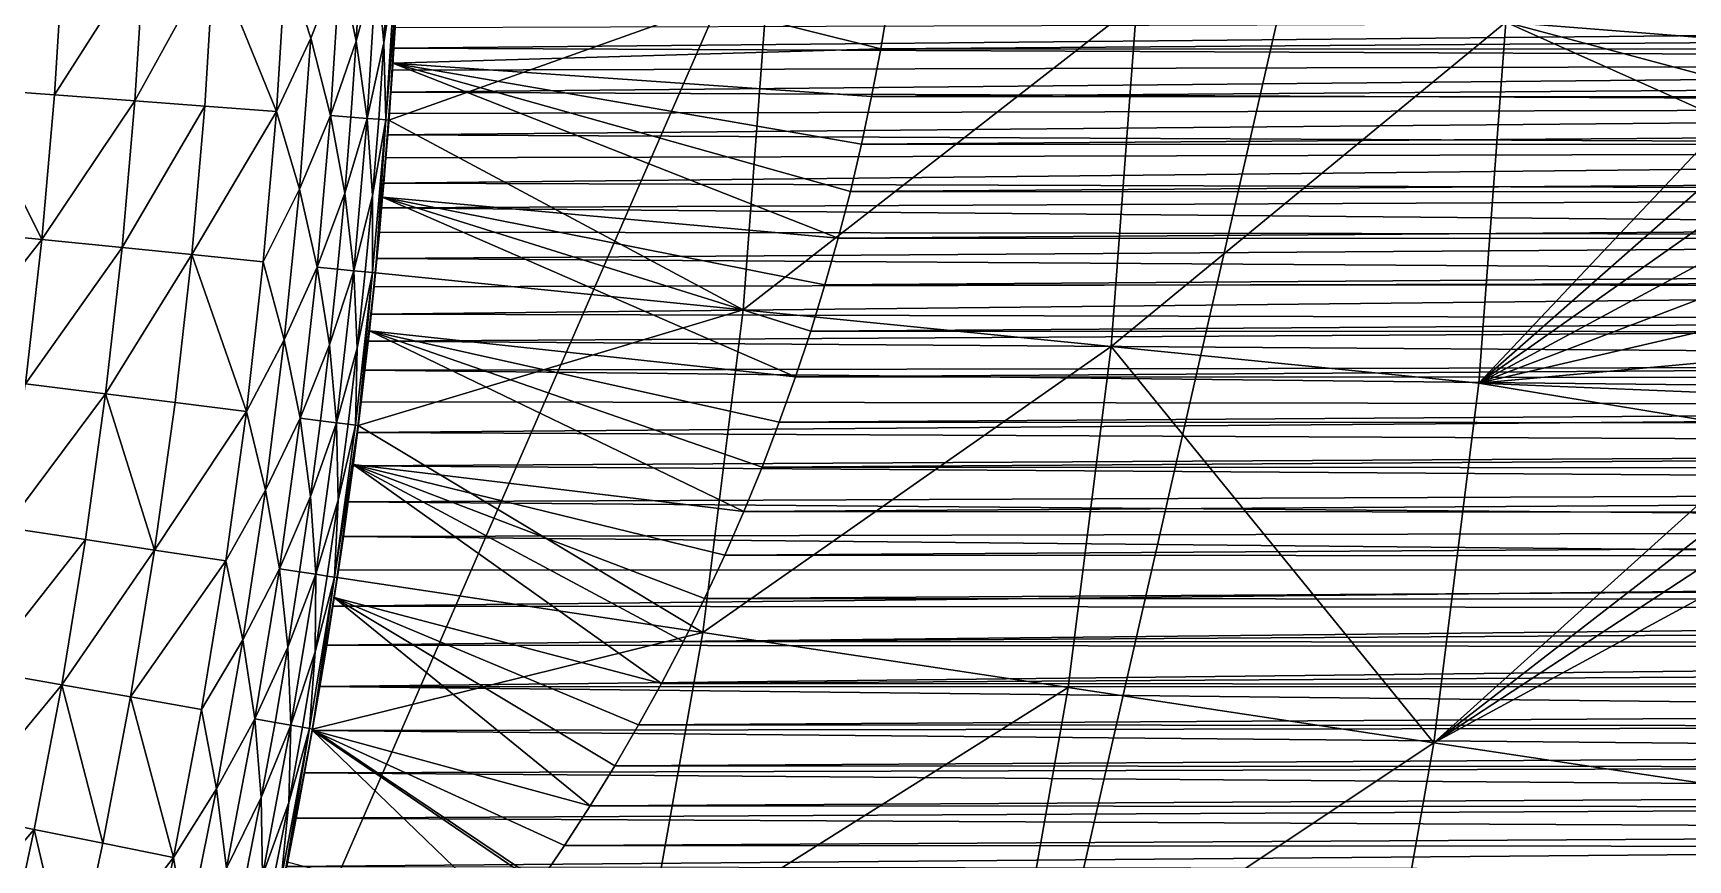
# Model space of a CAD drawing. Header units: millimetres. Extents: x -3250 to 5350, y -3250 to 3250.
# Drawn here: x 2349 to 3020, y -487 to -152 of the extents above; entities that cross this region are included whole.
import ezdxf

# ---------------------------------------------------------------- set-up
doc = ezdxf.new("R2010")
doc.units = ezdxf.units.MM
doc.header["$MEASUREMENT"] = 0
doc.layers.add('MESH_3D', color=2, linetype='CONTINUOUS')

msp = doc.modelspace()

# ---------------------------------------------------------------- linework, layer by layer
at = {"layer": 'MESH_3D'}
for points in [[(2150.48, 2436.79, 32500), (-2326.57, -2269.27, 32500), (3105.61, 957.95, 32500)], [(3105.61, 957.95, 32500), (-2326.57, -2269.27, 32500), (-1962.36, -2590.68, 32500)], [(3105.61, 957.95, 32500), (-1962.36, -2590.68, 32500), (-1625, -2814.58, 32500)], [(3105.61, 957.95, 32500), (-1625, -2814.58, 32500), (-723.19, -3168.52, 32500)], [(3105.61, 957.95, 32500), (-723.19, -3168.52, 32500), (1410.12, -2928.15, 32500)], [(3105.61, 957.95, 32500), (1410.12, -2928.15, 32500), (2382.42, -2210.56, 32500)], [(3105.61, 957.95, 32500), (2382.42, -2210.56, 32500), (3185.56, -643.97, 32500)], [(2497.62, -109.17, 935.64), (2494.64, -163.69, 937.22), (2496.89, -124.61)], [(2497.62, -109.17, 935.64), (2692.6, -157.88, 832.06), (2494.64, -163.69, 937.22)], [(2497.62, -109.17, 935.64), (2695.85, -138.36, 830.33), (2692.6, -157.88, 832.06)], [(2360.99, -117.83, -406.77), (2321.43, -173.97, -455.71), (2325.05, -116.04, -455.71)], [(2360.99, -117.83, -406.77), (2357.32, -176.66, -406.77), (2321.43, -173.97, -455.71)], [(2393.65, -119.46, -355.73), (2357.32, -176.66, -406.77), (2360.99, -117.83, -406.77)], [(2393.65, -119.46, -355.73), (2389.93, -179.1, -355.73), (2357.32, -176.66, -406.77)], [(2422.02, -120.88, -303.82), (2389.93, -179.1, -355.73), (2393.65, -119.46, -355.73)], [(2422.02, -120.88, -303.82), (2418.25, -181.22, -303.82), (2389.93, -179.1, -355.73)], [(2447.36, -183.4, -238.11), (2418.25, -181.22, -303.82), (2422.02, -120.88, -303.82)], [(2451.17, -122.33, -238.11), (2447.36, -183.4, -238.11), (2422.02, -120.88, -303.82)], [(2461.28, -153.62, -205.25), (2447.36, -183.4, -238.11), (2451.17, -122.33, -238.11)], [(2461.28, -153.62, -205.25), (2451.17, -122.33, -238.11), (2473.18, -123.43, -171.85)], [(2461.28, -153.62, -205.25), (2473.18, -123.43, -171.85), (2469.34, -185.05, -171.85)], [(2479.73, -154.77, -138.74), (2469.34, -185.05, -171.85), (2473.18, -123.43, -171.85)], [(2481.46, -123.84, -138.74), (2479.73, -154.77, -138.74), (2473.18, -123.43, -171.85)], [(2481.46, -123.84, -138.74), (2488.03, -124.17, -105.25), (2479.73, -154.77, -138.74)], [(2479.73, -154.77, -138.74), (2488.03, -124.17, -105.25), (2484.16, -186.16, -105.25)], [(2491.01, -155.47, -71.93), (2484.16, -186.16, -105.25), (2488.03, -124.17, -105.25)], [(2492.75, -124.41, -71.93), (2491.01, -155.47, -71.93), (2488.03, -124.17, -105.25)], [(2492.75, -124.41, -71.93), (2495.71, -124.56, -38.42), (2491.01, -155.47, -71.93)], [(2491.01, -155.47, -71.93), (2495.71, -124.56, -38.42), (2491.83, -186.74, -38.42)], [(2495.71, -124.56, -38.42), (2496.89, -124.61), (2491.83, -186.74, -38.42)], [(2491.83, -186.74, -38.42), (2496.89, -124.61), (2493.01, -186.83)], [(2496.89, -124.61), (2494.64, -163.69, 937.22), (2493.01, -186.83)], [(2496.89, -124.61, 24000), (2493.01, -186.83, 24000), (2495.03, -157.63, 3803.57)], [(2646.71, -132.09, 24200), (2493.01, -186.83, 24000), (2496.89, -124.61, 24000)], [(2496.89, -124.61, 24000), (2495.03, -157.63, 3803.57), (2495.53, -149.45, 3807.94)], [(2646.71, -132.09, 24200), (2636.83, -263.85, 24200), (2493.01, -186.83, 24000)], [(2796.52, -139.57, 24400), (2636.83, -263.85, 24200), (2646.71, -132.09, 24200)], [(2796.52, -139.57, 24400), (2786.09, -278.79, 24400), (2636.83, -263.85, 24200)], [(2692.6, -157.88, 832.06), (2695.85, -138.36, 830.33), (5245.76, -138.92, 5630.38)], [(2692.6, -157.88, 832.06), (5245.76, -138.92, 5630.38), (5242.48, -158.52, 5632.12)], [(2946.33, -147.05, 24600), (2786.09, -278.79, 24400), (2796.52, -139.57, 24400)], [(2946.33, -147.05, 24600), (3030.78, -137.08, 24711.83), (3032.3, -153.88, 24714.94)], [(2495.03, -157.63, 3803.57), (3766.86, -163.36, 6195.11), (3763.33, -145.43, 6195.99)], [(2495.53, -149.45, 3807.94), (2495.03, -157.63, 3803.57), (3763.33, -145.43, 6195.99)], [(2946.33, -147.05, 24600), (2935.34, -293.73, 24600), (2786.09, -278.79, 24400)], [(2946.33, -147.05, 24600), (3035.88, -187.1, 24722.19), (2935.34, -293.73, 24600)], [(2946.33, -147.05, 24600), (3032.3, -153.88, 24714.94), (3034, -170.55, 24718.39)], [(2946.33, -147.05, 24600), (3034, -170.55, 24718.39), (3035.88, -187.1, 24722.19)], [(2461.28, -153.62, -205.25), (2456.68, -214.93, -205.25), (2447.36, -183.4, -238.11)], [(2461.28, -153.62, -205.25), (2469.34, -185.05, -171.85), (2456.68, -214.93, -205.25)], [(2479.73, -154.77, -138.74), (2477.61, -185.67, -138.74), (2469.34, -185.05, -171.85)], [(2479.73, -154.77, -138.74), (2484.16, -186.16, -105.25), (2477.61, -185.67, -138.74)], [(2491.01, -155.47, -71.93), (2488.88, -186.52, -71.93), (2484.16, -186.16, -105.25)], [(2491.01, -155.47, -71.93), (2491.83, -186.74, -38.42), (2488.88, -186.52, -71.93)], [(2493.01, -186.83, 24000), (2494.44, -166.62, 3798.51), (2495.03, -157.63, 3803.57)], [(2495.03, -157.63, 3803.57), (2494.44, -166.62, 3798.51), (3766.86, -163.36, 6195.11)], [(2494.64, -163.69, 937.22), (2692.6, -157.88, 832.06), (2688.92, -177.3, 834.01)], [(2688.92, -177.3, 834.01), (2692.6, -157.88, 832.06), (5242.48, -158.52, 5632.12)], [(2688.92, -177.3, 834.01), (5242.48, -158.52, 5632.12), (5238.78, -178.02, 5634.09)], [(2494.64, -163.69, 937.22), (2490.47, -218.13, 939.44), (2493.01, -186.83)], [(2494.64, -163.69, 937.22), (2675.36, -234.87, 841.22), (2490.47, -218.13, 939.44)], [(2493.01, -186.83, 24000), (2493.83, -175.47, 3793.24), (2494.44, -166.62, 3798.51)], [(2493.83, -175.47, 3793.24), (3770.79, -181.21, 6194.13), (3766.86, -163.36, 6195.11)], [(2494.44, -166.62, 3798.51), (2493.83, -175.47, 3793.24), (3766.86, -163.36, 6195.11)], [(2494.64, -163.69, 937.22), (2688.92, -177.3, 834.01), (2684.82, -196.62, 836.19)], [(2494.64, -163.69, 937.22), (2684.82, -196.62, 836.19), (2680.3, -215.81, 838.59)], [(2494.64, -163.69, 937.22), (2680.3, -215.81, 838.59), (2675.36, -234.87, 841.22)], [(2352.18, -235.37, -406.77), (2316.37, -231.79, -455.71), (2321.43, -173.97, -455.71)], [(2357.32, -176.66, -406.77), (2352.18, -235.37, -406.77), (2321.43, -173.97, -455.71)], [(2389.93, -179.1, -355.73), (2352.18, -235.37, -406.77), (2357.32, -176.66, -406.77)], [(2389.93, -179.1, -355.73), (2384.72, -238.63, -355.73), (2352.18, -235.37, -406.77)], [(2418.25, -181.22, -303.82), (2384.72, -238.63, -355.73), (2389.93, -179.1, -355.73)], [(2418.25, -181.22, -303.82), (2412.98, -241.46, -303.82), (2384.72, -238.63, -355.73)], [(2447.36, -183.4, -238.11), (2412.98, -241.46, -303.82), (2418.25, -181.22, -303.82)], [(2492.55, -192.81, 3782.09), (3775.14, -198.97, 6193.05), (3770.79, -181.21, 6194.13)], [(2493.2, -184.21, 3787.76), (2492.55, -192.81, 3782.09), (3770.79, -181.21, 6194.13)], [(2493.01, -186.83, 24000), (2493.2, -184.21, 3787.76), (2493.83, -175.47, 3793.24)], [(2493.83, -175.47, 3793.24), (2493.2, -184.21, 3787.76), (3770.79, -181.21, 6194.13)], [(2684.82, -196.62, 836.19), (2688.92, -177.3, 834.01), (5238.78, -178.02, 5634.09)], [(2684.82, -196.62, 836.19), (5238.78, -178.02, 5634.09), (5234.65, -197.41, 5636.28)], [(2447.36, -183.4, -238.11), (2442.03, -244.36, -238.11), (2412.98, -241.46, -303.82)], [(2456.68, -214.93, -205.25), (2442.03, -244.36, -238.11), (2447.36, -183.4, -238.11)], [(2456.68, -214.93, -205.25), (2469.34, -185.05, -171.85), (2463.96, -246.56, -171.85)], [(2475.1, -216.54, -138.74), (2463.96, -246.56, -171.85), (2469.34, -185.05, -171.85)], [(2477.61, -185.67, -138.74), (2475.1, -216.54, -138.74), (2469.34, -185.05, -171.85)], [(2477.61, -185.67, -138.74), (2484.16, -186.16, -105.25), (2475.1, -216.54, -138.74)], [(2475.1, -216.54, -138.74), (2484.16, -186.16, -105.25), (2478.74, -248.04, -105.25)], [(2486.36, -217.53, -71.93), (2478.74, -248.04, -105.25), (2484.16, -186.16, -105.25)], [(2488.88, -186.52, -71.93), (2486.36, -217.53, -71.93), (2484.16, -186.16, -105.25)], [(2488.88, -186.52, -71.93), (2491.83, -186.74, -38.42), (2486.36, -217.53, -71.93)], [(2486.36, -217.53, -71.93), (2491.83, -186.74, -38.42), (2486.4, -248.8, -38.42)], [(2491.83, -186.74, -38.42), (2487.58, -248.92), (2486.4, -248.8, -38.42)], [(2491.83, -186.74, -38.42), (2493.01, -186.83), (2487.58, -248.92)], [(2493.01, -186.83), (2490.47, -218.13, 939.44), (2487.58, -248.92)], [(2493.01, -186.83, 24000), (2487.58, -248.92, 24000), (2490.08, -222.51, 3760.41)], [(2636.83, -263.85, 24200), (2487.58, -248.92, 24000), (2493.01, -186.83, 24000)], [(2493.01, -186.83, 24000), (2490.08, -222.51, 3760.41), (2490.96, -212.47, 3768.11)], [(2493.01, -186.83, 24000), (2490.96, -212.47, 3768.11), (2491.81, -202.21, 3775.58)], [(2493.01, -186.83, 24000), (2491.81, -202.21, 3775.58), (2492.55, -192.81, 3782.09)], [(2493.01, -186.83, 24000), (2492.55, -192.81, 3782.09), (2493.2, -184.21, 3787.76)], [(2935.34, -293.73, 24600), (3035.88, -187.1, 24722.19), (3037.93, -203.51, 24726.32)], [(2492.55, -192.81, 3782.09), (2491.81, -202.21, 3775.58), (3775.14, -198.97, 6193.05)], [(2490.96, -212.47, 3768.11), (3779.89, -216.62, 6191.86), (3775.14, -198.97, 6193.05)], [(2491.81, -202.21, 3775.58), (2490.96, -212.47, 3768.11), (3775.14, -198.97, 6193.05)], [(2680.3, -215.81, 838.59), (2684.82, -196.62, 836.19), (5234.65, -197.41, 5636.28)], [(2680.3, -215.81, 838.59), (5234.65, -197.41, 5636.28), (5230.09, -216.67, 5638.7)], [(2935.34, -293.73, 24600), (3037.93, -203.51, 24726.32), (3040.15, -219.77, 24730.78)], [(2490.96, -212.47, 3768.11), (2490.08, -222.51, 3760.41), (3779.89, -216.62, 6191.86)], [(2456.68, -214.93, -205.25), (2450.56, -276.11, -205.25), (2442.03, -244.36, -238.11)], [(2456.68, -214.93, -205.25), (2463.96, -246.56, -171.85), (2450.56, -276.11, -205.25)], [(2475.1, -216.54, -138.74), (2472.21, -247.38, -138.74), (2463.96, -246.56, -171.85)], [(2475.1, -216.54, -138.74), (2478.74, -248.04, -105.25), (2472.21, -247.38, -138.74)], [(2486.36, -217.53, -71.93), (2483.45, -248.51, -71.93), (2478.74, -248.04, -105.25)], [(2486.36, -217.53, -71.93), (2486.4, -248.8, -38.42), (2483.45, -248.51, -71.93)], [(2490.47, -218.13, 939.44), (2485.11, -272.46, 942.29), (2487.58, -248.92)], [(2490.47, -218.13, 939.44), (2658.05, -291.13, 850.41), (2485.11, -272.46, 942.29)], [(2490.08, -222.51, 3760.41), (3785.04, -234.16, 6190.58), (3779.89, -216.62, 6191.86)], [(2490.47, -218.13, 939.44), (2675.36, -234.87, 841.22), (2670, -253.78, 844.06)], [(2490.47, -218.13, 939.44), (2670, -253.78, 844.06), (2664.23, -272.54, 847.13)], [(2490.47, -218.13, 939.44), (2664.23, -272.54, 847.13), (2658.05, -291.13, 850.41)], [(2675.36, -234.87, 841.22), (2680.3, -215.81, 838.59), (5230.09, -216.67, 5638.7)], [(2675.36, -234.87, 841.22), (5230.09, -216.67, 5638.7), (5225.11, -235.8, 5641.35)], [(2935.34, -293.73, 24600), (3040.15, -219.77, 24730.78), (3042.54, -235.88, 24735.56)], [(2487.58, -248.92, 24000), (2489.18, -232.34, 3752.5), (2490.08, -222.51, 3760.41)], [(2490.08, -222.51, 3760.41), (2489.18, -232.34, 3752.5), (3785.04, -234.16, 6190.58)], [(2352.18, -235.37, -406.77), (2309.87, -289.46, -455.71), (2316.37, -231.79, -455.71)], [(2487.58, -248.92, 24000), (2488.16, -243.01, 3743.51), (2489.18, -232.34, 3752.5)], [(2489.18, -232.34, 3752.5), (2488.16, -243.01, 3743.51), (3785.04, -234.16, 6190.58)], [(2488.16, -243.01, 3743.51), (3790.59, -251.58, 6189.2), (3785.04, -234.16, 6190.58)], [(2670, -253.78, 844.06), (2675.36, -234.87, 841.22), (5225.11, -235.8, 5641.35)], [(2352.18, -235.37, -406.77), (2345.58, -293.94, -406.77), (2309.87, -289.46, -455.71)], [(2384.72, -238.63, -355.73), (2345.58, -293.94, -406.77), (2352.18, -235.37, -406.77)], [(2384.72, -238.63, -355.73), (2378.03, -298.01, -355.73), (2345.58, -293.94, -406.77)], [(2412.98, -241.46, -303.82), (2378.03, -298.01, -355.73), (2384.72, -238.63, -355.73)], [(2412.98, -241.46, -303.82), (2406.21, -301.54, -303.82), (2378.03, -298.01, -355.73)], [(2435.18, -305.17, -238.11), (2406.21, -301.54, -303.82), (2412.98, -241.46, -303.82)], [(2442.03, -244.36, -238.11), (2435.18, -305.17, -238.11), (2412.98, -241.46, -303.82)], [(2670, -253.78, 844.06), (5225.11, -235.8, 5641.35), (5219.7, -254.79, 5644.22)], [(2935.34, -293.73, 24600), (3042.54, -235.88, 24735.56), (3045.1, -251.82, 24740.67)], [(2450.56, -276.11, -205.25), (2435.18, -305.17, -238.11), (2442.03, -244.36, -238.11)], [(2450.56, -276.11, -205.25), (2463.96, -246.56, -171.85), (2457.04, -307.91, -171.85)], [(2468.93, -278.18, -138.74), (2457.04, -307.91, -171.85), (2463.96, -246.56, -171.85)], [(2472.21, -247.38, -138.74), (2468.93, -278.18, -138.74), (2463.96, -246.56, -171.85)], [(2472.21, -247.38, -138.74), (2478.74, -248.04, -105.25), (2468.93, -278.18, -138.74)], [(2468.93, -278.18, -138.74), (2478.74, -248.04, -105.25), (2471.79, -309.76, -105.25)], [(2480.16, -279.45, -71.93), (2471.79, -309.76, -105.25), (2478.74, -248.04, -105.25)], [(2483.45, -248.51, -71.93), (2480.16, -279.45, -71.93), (2478.74, -248.04, -105.25)], [(2487.58, -248.92, 24000), (2487.01, -254.54, 3733.3), (2488.16, -243.01, 3743.51)], [(2488.16, -243.01, 3743.51), (2487.01, -254.54, 3733.3), (3790.59, -251.58, 6189.2)], [(2486.4, -248.8, -38.42), (2480.6, -310.86), (2479.43, -310.71, -38.42)], [(2480.16, -279.45, -71.93), (2486.4, -248.8, -38.42), (2479.43, -310.71, -38.42)], [(2483.45, -248.51, -71.93), (2486.4, -248.8, -38.42), (2480.16, -279.45, -71.93)], [(2486.4, -248.8, -38.42), (2487.58, -248.92), (2480.6, -310.86)], [(2487.58, -248.92), (2485.11, -272.46, 942.29), (2480.6, -310.86)], [(2487.58, -248.92, 24000), (2480.6, -310.86, 24000), (2484.65, -276.61, 3712.31)], [(2636.83, -263.85, 24200), (2480.6, -310.86, 24000), (2487.58, -248.92, 24000)], [(2487.58, -248.92, 24000), (2484.65, -276.61, 3712.31), (2485.84, -265.72, 3722.91)], [(2487.58, -248.92, 24000), (2485.84, -265.72, 3722.91), (2487.01, -254.54, 3733.3)], [(2485.84, -265.72, 3722.91), (3796.53, -268.86, 6187.72), (3790.59, -251.58, 6189.2)], [(2487.01, -254.54, 3733.3), (2485.84, -265.72, 3722.91), (3790.59, -251.58, 6189.2)], [(2664.23, -272.54, 847.13), (2670, -253.78, 844.06), (5219.7, -254.79, 5644.22)], [(2664.23, -272.54, 847.13), (5219.7, -254.79, 5644.22), (5213.89, -273.62, 5647.31)], [(2935.34, -293.73, 24600), (3045.1, -251.82, 24740.67), (3047.83, -267.58, 24746.07)], [(2636.83, -263.85, 24200), (2620.4, -394.96, 24200), (2480.6, -310.86, 24000)], [(2485.84, -265.72, 3722.91), (2484.65, -276.61, 3712.31), (3796.53, -268.86, 6187.72)], [(2786.09, -278.79, 24400), (2620.4, -394.96, 24200), (2636.83, -263.85, 24200)], [(2935.34, -293.73, 24600), (3047.83, -267.58, 24746.07), (3050.73, -283.15, 24751.79)], [(2485.11, -272.46, 942.29), (2478.57, -326.67, 945.76), (2480.6, -310.86)], [(2485.11, -272.46, 942.29), (2637.09, -345.78, 861.55), (2478.57, -326.67, 945.76)], [(2484.65, -276.61, 3712.31), (3802.87, -286.01, 6186.14), (3796.53, -268.86, 6187.72)], [(2485.11, -272.46, 942.29), (2658.05, -291.13, 850.41), (2651.46, -309.54, 853.91)], [(2485.11, -272.46, 942.29), (2651.46, -309.54, 853.91), (2644.47, -327.77, 857.62)], [(2485.11, -272.46, 942.29), (2644.47, -327.77, 857.62), (2637.09, -345.78, 861.55)], [(2658.05, -291.13, 850.41), (2664.23, -272.54, 847.13), (5213.89, -273.62, 5647.31)], [(2658.05, -291.13, 850.41), (5213.89, -273.62, 5647.31), (5207.66, -292.27, 5650.62)], [(2450.56, -276.11, -205.25), (2442.91, -337.12, -205.25), (2435.18, -305.17, -238.11)], [(2450.56, -276.11, -205.25), (2457.04, -307.91, -171.85), (2442.91, -337.12, -205.25)], [(2468.93, -278.18, -138.74), (2465.27, -308.94, -138.74), (2457.04, -307.91, -171.85)], [(2468.93, -278.18, -138.74), (2471.79, -309.76, -105.25), (2465.27, -308.94, -138.74)], [(2480.16, -279.45, -71.93), (2476.49, -310.34, -71.93), (2471.79, -309.76, -105.25)], [(2480.16, -279.45, -71.93), (2479.43, -310.71, -38.42), (2476.49, -310.34, -71.93)], [(2480.6, -310.86, 24000), (2483.3, -288.44, 3700.25), (2484.65, -276.61, 3712.31)], [(2484.65, -276.61, 3712.31), (2483.3, -288.44, 3700.25), (3802.87, -286.01, 6186.14)], [(2786.09, -278.79, 24400), (2768.73, -417.32, 24400), (2620.4, -394.96, 24200)], [(2917.05, -439.67, 24600), (2768.73, -417.32, 24400), (2786.09, -278.79, 24400)], [(2935.34, -293.73, 24600), (2917.05, -439.67, 24600), (2786.09, -278.79, 24400)], [(2480.6, -310.86, 24000), (2481.78, -301.27, 3686.54), (2483.3, -288.44, 3700.25)], [(2483.3, -288.44, 3700.25), (2481.78, -301.27, 3686.54), (3809.6, -303, 6184.46)], [(2483.3, -288.44, 3700.25), (3809.6, -303, 6184.46), (3802.87, -286.01, 6186.14)], [(2935.34, -293.73, 24600), (3050.73, -283.15, 24751.79), (3053.78, -298.54, 24757.79)], [(2378.03, -298.01, -355.73), (2337.52, -352.33, -406.77), (2345.58, -293.94, -406.77)], [(2651.46, -309.54, 853.91), (2658.05, -291.13, 850.41), (5207.66, -292.27, 5650.62)], [(2651.46, -309.54, 853.91), (5207.66, -292.27, 5650.62), (5201.02, -310.75, 5654.15)], [(2935.34, -293.73, 24600), (3057, -313.72, 24764.08), (2917.05, -439.67, 24600)], [(2935.34, -293.73, 24600), (3053.78, -298.54, 24757.79), (3057, -313.72, 24764.08)], [(2378.03, -298.01, -355.73), (2369.86, -357.2, -355.73), (2337.52, -352.33, -406.77)], [(2397.94, -361.43, -303.82), (2369.86, -357.2, -355.73), (2378.03, -298.01, -355.73)], [(2406.21, -301.54, -303.82), (2397.94, -361.43, -303.82), (2378.03, -298.01, -355.73)], [(2435.18, -305.17, -238.11), (2397.94, -361.43, -303.82), (2406.21, -301.54, -303.82)], [(2480.6, -310.86, 24000), (2480.23, -313.77, 3672.53), (2481.78, -301.27, 3686.54)], [(2481.78, -301.27, 3686.54), (2480.23, -313.77, 3672.53), (3809.6, -303, 6184.46)], [(2435.18, -305.17, -238.11), (2426.81, -365.78, -238.11), (2397.94, -361.43, -303.82)], [(2442.91, -337.12, -205.25), (2426.81, -365.78, -238.11), (2435.18, -305.17, -238.11)], [(2442.91, -337.12, -205.25), (2457.04, -307.91, -171.85), (2448.6, -369.07, -171.85)], [(2461.23, -339.65, -138.74), (2448.6, -369.07, -171.85), (2457.04, -307.91, -171.85)], [(2465.27, -308.94, -138.74), (2461.23, -339.65, -138.74), (2457.04, -307.91, -171.85)], [(2480.23, -313.77, 3672.53), (3816.72, -319.84, 6182.69), (3809.6, -303, 6184.46)], [(2465.27, -308.94, -138.74), (2471.79, -309.76, -105.25), (2461.23, -339.65, -138.74)], [(2461.23, -339.65, -138.74), (2471.79, -309.76, -105.25), (2463.3, -371.28, -105.25)], [(2472.43, -341.19, -71.93), (2463.3, -371.28, -105.25), (2471.79, -309.76, -105.25)], [(2479.43, -310.71, -38.42), (2480.6, -310.86), (2470.91, -372.43, -38.42)], [(2472.43, -341.19, -71.93), (2479.43, -310.71, -38.42), (2470.91, -372.43, -38.42)], [(2470.91, -372.43, -38.42), (2480.6, -310.86), (2472.08, -372.61)], [(2476.49, -310.34, -71.93), (2472.43, -341.19, -71.93), (2471.79, -309.76, -105.25)], [(2480.6, -310.86), (2478.57, -326.67, 945.76), (2472.08, -372.61)], [(2480.6, -310.86, 24000), (2472.08, -372.61, 24000), (2476.52, -341.83, 3638.67)], [(2620.4, -394.96, 24200), (2472.08, -372.61, 24000), (2480.6, -310.86, 24000)], [(2476.49, -310.34, -71.93), (2479.43, -310.71, -38.42), (2472.43, -341.19, -71.93)], [(2480.6, -310.86, 24000), (2476.52, -341.83, 3638.67), (2478.49, -327.28, 3656.65)], [(2480.6, -310.86, 24000), (2478.49, -327.28, 3656.65), (2480.23, -313.77, 3672.53)], [(2480.23, -313.77, 3672.53), (2478.49, -327.28, 3656.65), (3816.72, -319.84, 6182.69)], [(2644.47, -327.77, 857.62), (2651.46, -309.54, 853.91), (5201.02, -310.75, 5654.15)], [(2644.47, -327.77, 857.62), (5201.02, -310.75, 5654.15), (5193.97, -329.03, 5657.89)], [(2917.05, -439.67, 24600), (3057, -313.72, 24764.08), (3060.38, -328.7, 24770.65)], [(2478.49, -327.28, 3656.65), (3824.22, -336.51, 6180.82), (3816.72, -319.84, 6182.69)], [(2478.57, -326.67, 945.76), (2470.84, -380.72, 949.87), (2472.08, -372.61)], [(2478.57, -326.67, 945.76), (2603.67, -415.62, 879.3), (2470.84, -380.72, 949.87)], [(2478.49, -327.28, 3656.65), (2476.52, -341.83, 3638.67), (3824.22, -336.51, 6180.82)], [(2478.57, -326.67, 945.76), (2637.09, -345.78, 861.55), (2629.31, -363.59, 865.68)], [(2478.57, -326.67, 945.76), (2629.31, -363.59, 865.68), (2621.14, -381.17, 870.02)], [(2478.57, -326.67, 945.76), (2621.14, -381.17, 870.02), (2612.6, -398.52, 874.56)], [(2478.57, -326.67, 945.76), (2612.6, -398.52, 874.56), (2603.67, -415.62, 879.3)], [(2637.09, -345.78, 861.55), (2644.47, -327.77, 857.62), (5193.97, -329.03, 5657.89)], [(2637.09, -345.78, 861.55), (5193.97, -329.03, 5657.89), (5186.53, -347.11, 5661.84)], [(2917.05, -439.67, 24600), (3060.38, -328.7, 24770.65), (3063.92, -343.47, 24777.48)], [(2442.91, -337.12, -205.25), (2433.75, -397.92, -205.25), (2426.81, -365.78, -238.11)], [(2442.91, -337.12, -205.25), (2448.6, -369.07, -171.85), (2433.75, -397.92, -205.25)], [(2461.23, -339.65, -138.74), (2456.8, -370.3, -138.74), (2448.6, -369.07, -171.85)], [(2461.23, -339.65, -138.74), (2463.3, -371.28, -105.25), (2456.8, -370.3, -138.74)], [(2472.43, -341.19, -71.93), (2467.98, -371.99, -71.93), (2463.3, -371.28, -105.25)], [(2472.43, -341.19, -71.93), (2470.91, -372.43, -38.42), (2467.98, -371.99, -71.93)], [(2472.08, -372.61, 24000), (2474.53, -355.93, 3620.36), (2476.52, -341.83, 3638.67)], [(2476.52, -341.83, 3638.67), (2474.53, -355.93, 3620.36), (3832.1, -353.01, 6178.86)], [(2476.52, -341.83, 3638.67), (3832.1, -353.01, 6178.86), (3824.22, -336.51, 6180.82)], [(2629.31, -363.59, 865.68), (2637.09, -345.78, 861.55), (5186.53, -347.11, 5661.84)], [(2629.31, -363.59, 865.68), (5186.53, -347.11, 5661.84), (5178.69, -364.97, 5666.01)], [(2917.05, -439.67, 24600), (3063.92, -343.47, 24777.48), (3067.61, -358.01, 24784.58)], [(2369.86, -357.2, -355.73), (2328.01, -410.49, -406.77), (2337.52, -352.33, -406.77)], [(2472.08, -372.61, 24000), (2472.53, -369.59, 3601.78), (2474.53, -355.93, 3620.36)], [(2474.53, -355.93, 3620.36), (2472.53, -369.59, 3601.78), (3840.35, -369.32, 6176.8)], [(2474.53, -355.93, 3620.36), (3840.35, -369.32, 6176.8), (3832.1, -353.01, 6178.86)], [(2369.86, -357.2, -355.73), (2360.22, -416.17, -355.73), (2328.01, -410.49, -406.77)], [(2397.94, -361.43, -303.82), (2360.22, -416.17, -355.73), (2369.86, -357.2, -355.73)], [(2397.94, -361.43, -303.82), (2388.19, -421.1, -303.82), (2360.22, -416.17, -355.73)], [(2426.81, -365.78, -238.11), (2388.19, -421.1, -303.82), (2397.94, -361.43, -303.82)], [(3065.38, -462.03, 24800), (2917.05, -439.67, 24600), (3067.61, -358.01, 24784.58)], [(2426.81, -365.78, -238.11), (2416.94, -426.17, -238.11), (2388.19, -421.1, -303.82)], [(2433.75, -397.92, -205.25), (2416.94, -426.17, -238.11), (2426.81, -365.78, -238.11)], [(2433.75, -397.92, -205.25), (2448.6, -369.07, -171.85), (2438.64, -430, -171.85)], [(2451.99, -400.9, -138.74), (2438.64, -430, -171.85), (2448.6, -369.07, -171.85)], [(2456.8, -370.3, -138.74), (2451.99, -400.9, -138.74), (2448.6, -369.07, -171.85)], [(2470.29, -384.27, 3580.84), (3848.97, -385.44, 6174.65), (3840.35, -369.32, 6176.8)], [(2472.53, -369.59, 3601.78), (2470.29, -384.27, 3580.84), (3840.35, -369.32, 6176.8)], [(2621.14, -381.17, 870.02), (2629.31, -363.59, 865.68), (5178.69, -364.97, 5666.01)], [(2621.14, -381.17, 870.02), (5178.69, -364.97, 5666.01), (5170.46, -382.6, 5670.38)], [(2456.8, -370.3, -138.74), (2463.3, -371.28, -105.25), (2451.99, -400.9, -138.74)], [(2451.99, -400.9, -138.74), (2463.3, -371.28, -105.25), (2453.28, -432.58, -105.25)], [(2463.15, -402.73, -71.93), (2453.28, -432.58, -105.25), (2463.3, -371.28, -105.25)], [(2470.91, -372.43, -38.42), (2462.02, -434.12), (2460.86, -433.92, -38.42)], [(2463.15, -402.73, -71.93), (2470.91, -372.43, -38.42), (2460.86, -433.92, -38.42)], [(2470.91, -372.43, -38.42), (2472.08, -372.61), (2462.02, -434.12)], [(2472.08, -372.61), (2470.84, -380.72, 949.87), (2462.02, -434.12)], [(2472.08, -372.61, 24000), (2462.02, -434.12, 24000), (2467.79, -400.01, 3557.28)], [(2620.4, -394.96, 24200), (2462.02, -434.12, 24000), (2472.08, -372.61, 24000)], [(2467.98, -371.99, -71.93), (2463.15, -402.73, -71.93), (2463.3, -371.28, -105.25)], [(2467.98, -371.99, -71.93), (2470.91, -372.43, -38.42), (2463.15, -402.73, -71.93)], [(2472.08, -372.61, 24000), (2467.79, -400.01, 3557.28), (2470.29, -384.27, 3580.84)], [(2472.08, -372.61, 24000), (2470.29, -384.27, 3580.84), (2472.53, -369.59, 3601.78)], [(2470.84, -380.72, 949.87), (2461.94, -434.59, 954.6), (2462.02, -434.12)], [(2470.84, -380.72, 949.87), (2574.68, -465.34, 894.7), (2461.94, -434.59, 954.6)], [(2470.84, -380.72, 949.87), (2603.67, -415.62, 879.3), (2594.37, -432.46, 884.24)], [(2470.84, -380.72, 949.87), (2594.37, -432.46, 884.24), (2584.7, -449.04, 889.38)], [(2470.84, -380.72, 949.87), (2584.7, -449.04, 889.38), (2574.68, -465.34, 894.7)], [(2612.6, -398.52, 874.56), (2621.14, -381.17, 870.02), (5170.46, -382.6, 5670.38)], [(2612.6, -398.52, 874.56), (5170.46, -382.6, 5670.38), (5161.84, -400, 5674.96)], [(2470.29, -384.27, 3580.84), (2467.79, -400.01, 3557.28), (3848.97, -385.44, 6174.65)], [(2467.79, -400.01, 3557.28), (3857.96, -401.35, 6172.41), (3848.97, -385.44, 6174.65)], [(2620.4, -394.96, 24200), (2597.46, -525.09, 24200), (2462.02, -434.12, 24000)], [(2768.73, -417.32, 24400), (2597.46, -525.09, 24200), (2620.4, -394.96, 24200)], [(2433.75, -397.92, -205.25), (2423.07, -458.47, -205.25), (2416.94, -426.17, -238.11)], [(2433.75, -397.92, -205.25), (2438.64, -430, -171.85), (2423.07, -458.47, -205.25)], [(2451.99, -400.9, -138.74), (2446.81, -431.44, -138.74), (2438.64, -430, -171.85)], [(2451.99, -400.9, -138.74), (2453.28, -432.58, -105.25), (2446.81, -431.44, -138.74)], [(2463.15, -402.73, -71.93), (2457.94, -433.4, -71.93), (2453.28, -432.58, -105.25)], [(2463.15, -402.73, -71.93), (2460.86, -433.92, -38.42), (2457.94, -433.4, -71.93)], [(2462.02, -434.12, 24000), (2465.01, -416.83, 3530.75), (2467.79, -400.01, 3557.28)], [(2467.79, -400.01, 3557.28), (2465.01, -416.83, 3530.75), (3857.96, -401.35, 6172.41)], [(2465.01, -416.83, 3530.75), (3867.31, -417.06, 6170.08), (3857.96, -401.35, 6172.41)], [(2603.67, -415.62, 879.3), (2612.6, -398.52, 874.56), (5161.84, -400, 5674.96)], [(2603.67, -415.62, 879.3), (5161.84, -400, 5674.96), (5152.84, -417.15, 5679.74)], [(2360.22, -416.17, -355.73), (2317.06, -468.4, -406.77), (2328.01, -410.49, -406.77)], [(2360.22, -416.17, -355.73), (2349.11, -474.88, -355.73), (2317.06, -468.4, -406.77)], [(2376.95, -480.51, -303.82), (2349.11, -474.88, -355.73), (2360.22, -416.17, -355.73)], [(2388.19, -421.1, -303.82), (2376.95, -480.51, -303.82), (2360.22, -416.17, -355.73)], [(2594.37, -432.46, 884.24), (2603.67, -415.62, 879.3), (5152.84, -417.15, 5679.74)], [(2405.56, -486.3, -238.11), (2376.95, -480.51, -303.82), (2388.19, -421.1, -303.82)], [(2416.94, -426.17, -238.11), (2405.56, -486.3, -238.11), (2388.19, -421.1, -303.82)], [(2462.02, -434.12, 24000), (2461.91, -434.75, 3500.89), (2465.01, -416.83, 3530.75)], [(2465.01, -416.83, 3530.75), (2461.91, -434.75, 3500.89), (3877.02, -432.55, 6167.66)], [(2465.01, -416.83, 3530.75), (3877.02, -432.55, 6167.66), (3867.31, -417.06, 6170.08)], [(2594.37, -432.46, 884.24), (5152.84, -417.15, 5679.74), (5143.47, -434.04, 5684.72)], [(2768.73, -417.32, 24400), (2744.48, -554.81, 24400), (2597.46, -525.09, 24200)], [(2917.05, -439.67, 24600), (2744.48, -554.81, 24400), (2768.73, -417.32, 24400)], [(2423.07, -458.47, -205.25), (2405.56, -486.3, -238.11), (2416.94, -426.17, -238.11)], [(2423.07, -458.47, -205.25), (2438.64, -430, -171.85), (2427.16, -490.66, -171.85)], [(2441.24, -461.91, -138.74), (2427.16, -490.66, -171.85), (2438.64, -430, -171.85)], [(2446.81, -431.44, -138.74), (2441.24, -461.91, -138.74), (2438.64, -430, -171.85)], [(2446.81, -431.44, -138.74), (2453.28, -432.58, -105.25), (2441.24, -461.91, -138.74)], [(2441.24, -461.91, -138.74), (2453.28, -432.58, -105.25), (2441.73, -493.61, -105.25)], [(2452.35, -464.01, -71.93), (2441.73, -493.61, -105.25), (2453.28, -432.58, -105.25)], [(2460.86, -433.92, -38.42), (2450.43, -495.37), (2449.27, -495.13, -38.42)], [(2452.35, -464.01, -71.93), (2460.86, -433.92, -38.42), (2449.27, -495.13, -38.42)], [(2460.86, -433.92, -38.42), (2462.02, -434.12), (2450.43, -495.37)], [(2462.02, -434.12), (2451.86, -488.25, 959.95), (2450.43, -495.37)], [(2462.02, -434.12, 24000), (2450.43, -495.37, 24000), (2455.36, -470.31, 3436.55)], [(2597.46, -525.09, 24200), (2450.43, -495.37, 24000), (2462.02, -434.12, 24000)], [(2461.94, -434.59, 954.6), (2451.86, -488.25, 959.95), (2462.02, -434.12)], [(2461.94, -434.59, 954.6), (2542.5, -512.48, 911.8), (2451.86, -488.25, 959.95)], [(2457.94, -433.4, -71.93), (2452.35, -464.01, -71.93), (2453.28, -432.58, -105.25)], [(2457.94, -433.4, -71.93), (2460.86, -433.92, -38.42), (2452.35, -464.01, -71.93)], [(2462.02, -434.12, 24000), (2455.36, -470.31, 3436.55), (2458.81, -451.95, 3470.65)], [(2462.02, -434.12, 24000), (2458.81, -451.95, 3470.65), (2461.91, -434.75, 3500.89)], [(2461.91, -434.75, 3500.89), (2458.81, -451.95, 3470.65), (3887.08, -447.81, 6165.16)], [(2461.91, -434.75, 3500.89), (3887.08, -447.81, 6165.16), (3877.02, -432.55, 6167.66)], [(2461.94, -434.59, 954.6), (2574.68, -465.34, 894.7), (2564.3, -481.35, 900.22)], [(2461.94, -434.59, 954.6), (2564.3, -481.35, 900.22), (2553.57, -497.07, 905.92)], [(2461.94, -434.59, 954.6), (2553.57, -497.07, 905.92), (2542.5, -512.48, 911.8)], [(2584.7, -449.04, 889.38), (2594.37, -432.46, 884.24), (5143.47, -434.04, 5684.72)], [(2584.7, -449.04, 889.38), (5143.47, -434.04, 5684.72), (5133.73, -450.66, 5689.89)], [(2917.05, -439.67, 24600), (2891.51, -584.53, 24600), (2744.48, -554.81, 24400)], [(3065.38, -462.03, 24800), (2891.51, -584.53, 24600), (2917.05, -439.67, 24600)], [(2458.81, -451.95, 3470.65), (3897.48, -462.84, 6162.57), (3887.08, -447.81, 6165.16)], [(2574.68, -465.34, 894.7), (2584.7, -449.04, 889.38), (5133.73, -450.66, 5689.89)], [(2458.81, -451.95, 3470.65), (2455.36, -470.31, 3436.55), (3897.48, -462.84, 6162.57)], [(2574.68, -465.34, 894.7), (5133.73, -450.66, 5689.89), (5123.63, -466.99, 5695.26)], [(2423.07, -458.47, -205.25), (2410.89, -518.74, -205.25), (2405.56, -486.3, -238.11)], [(2423.07, -458.47, -205.25), (2427.16, -490.66, -171.85), (2410.89, -518.74, -205.25)], [(2441.24, -461.91, -138.74), (2435.29, -492.3, -138.74), (2427.16, -490.66, -171.85)], [(2441.24, -461.91, -138.74), (2441.73, -493.61, -105.25), (2435.29, -492.3, -138.74)], [(2455.36, -470.31, 3436.55), (3908.23, -477.63, 6159.89), (3897.48, -462.84, 6162.57)], [(3065.38, -462.03, 24800), (3038.53, -614.25, 24800), (2891.51, -584.53, 24600)], [(2349.11, -474.88, -355.73), (2304.66, -526.02, -406.77), (2317.06, -468.4, -406.77)], [(2452.35, -464.01, -71.93), (2446.37, -494.54, -71.93), (2441.73, -493.61, -105.25)], [(2452.35, -464.01, -71.93), (2449.27, -495.13, -38.42), (2446.37, -494.54, -71.93)], [(2564.3, -481.35, 900.22), (2574.68, -465.34, 894.7), (5123.63, -466.99, 5695.26)], [(2564.3, -481.35, 900.22), (5123.63, -466.99, 5695.26), (5113.17, -483.04, 5700.82)], [(2349.11, -474.88, -355.73), (2336.54, -533.3, -355.73), (2304.66, -526.02, -406.77)], [(2364.23, -539.62, -303.82), (2336.54, -533.3, -355.73), (2349.11, -474.88, -355.73)], [(2376.95, -480.51, -303.82), (2364.23, -539.62, -303.82), (2349.11, -474.88, -355.73)], [(2450.43, -495.37, 24000), (2451.53, -489.91, 3397.98), (2455.36, -470.31, 3436.55)], [(2455.36, -470.31, 3436.55), (2451.53, -489.91, 3397.98), (3908.23, -477.63, 6159.89)], [(2405.56, -486.3, -238.11), (2364.23, -539.62, -303.82), (2376.95, -480.51, -303.82)], [(2451.53, -489.91, 3397.98), (3919.31, -492.17, 6157.13), (3908.23, -477.63, 6159.89)], [(2553.57, -497.07, 905.92), (2564.3, -481.35, 900.22), (5113.17, -483.04, 5700.82)], [(2553.57, -497.07, 905.92), (5113.17, -483.04, 5700.82), (5102.36, -498.79, 5706.56)], [(2405.56, -486.3, -238.11), (2392.69, -546.12, -238.11), (2364.23, -539.62, -303.82)], [(2410.89, -518.74, -205.25), (2392.69, -546.12, -238.11), (2405.56, -486.3, -238.11)]]:
    msp.add_3dface(points, dxfattribs=at)

doc.saveas('drawing.dxf')
